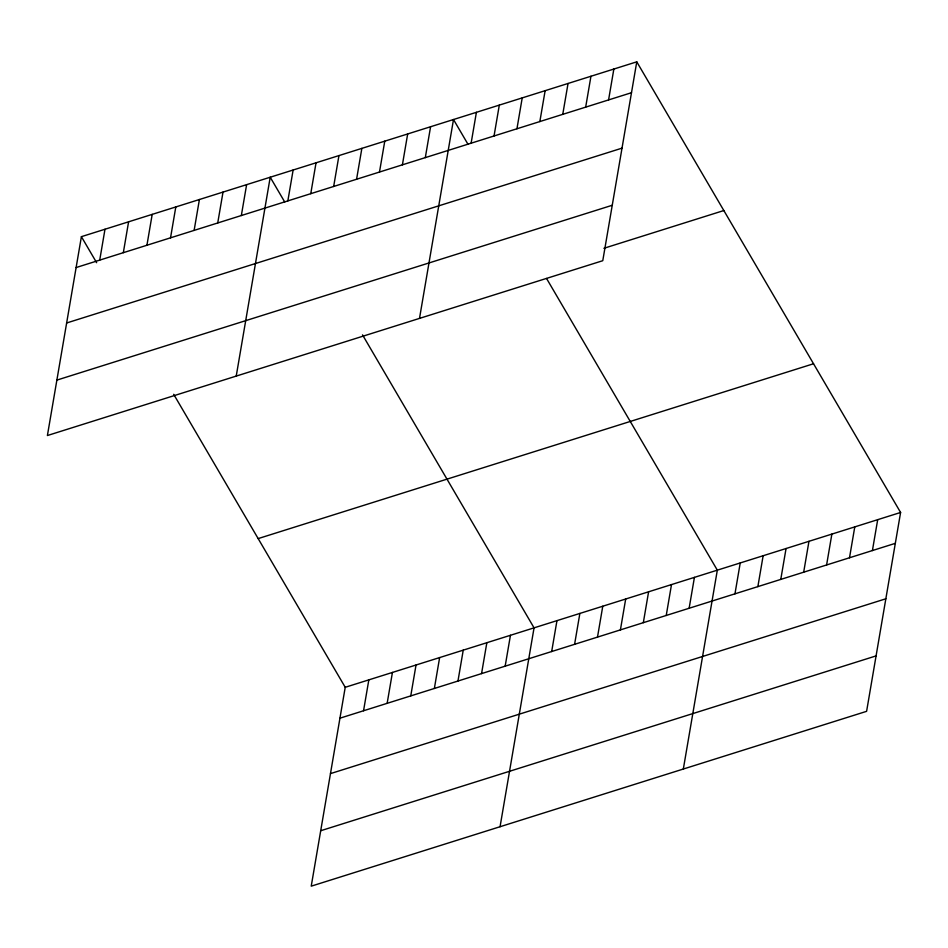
<?xml version="1.0" encoding="UTF-8"?>
<svg xmlns="http://www.w3.org/2000/svg" width="948" height="948" viewBox="0 0 948 948"><rect width="100%" height="100%" fill="white"/><g stroke="black" fill="none" stroke-linecap="round" stroke-linejoin="round"><path stroke-width="1.42" d="M81.398 236.668L47.4 435.535L602.774 260.7L636.772 61.833L81.398 236.668L96.625 262.691M99.718 260.119L104.991 229.238M123.323 252.689L128.596 221.808M146.928 245.259L152.201 214.378M170.533 237.829L175.807 206.948M194.127 230.4L199.412 199.518M217.732 222.97L223.017 192.089M241.337 215.54L246.622 184.659M236.23 376.083L270.216 177.217L284.732 202.007M287.848 200.893L293.133 170.012M310.754 193.688L316.039 162.795M333.672 186.472L338.946 155.591M356.578 179.255L361.863 148.374M379.484 172.05L384.769 141.157M402.402 164.833L407.676 133.952M425.308 157.629L430.582 126.736M173.685 394.309L345.226 687.3L311.228 886.167L866.602 711.332L900.6 512.465L636.772 61.833M419.502 318.398L453.5 119.531L468.004 144.309M363.546 710.751L368.831 679.87M471.12 143.195L476.406 112.314M387.151 703.321L392.436 672.44M494.038 135.991L499.312 105.098M410.757 695.891L416.03 665.01M516.944 128.774L522.218 97.893M434.362 688.461L439.635 657.58M539.85 121.569L545.136 90.676M457.967 681.031L463.24 650.15M562.756 114.353L568.042 83.471M481.56 673.601L486.845 642.72M585.674 107.136L590.948 76.255M505.166 666.171L510.451 635.29M608.58 99.931L613.854 69.038M500.058 826.727L534.056 627.86L362.515 334.869M551.677 651.537L556.962 620.644M574.595 644.32L579.868 613.439M597.501 637.103L602.774 606.222M620.407 629.899L625.692 599.006M643.325 622.682L648.598 591.801M666.231 615.477L671.504 584.584M689.137 608.26L694.422 577.379M683.33 769.029L717.328 570.163L546.534 278.451M734.961 593.839L740.234 562.946M757.867 586.622L763.14 555.741M780.773 579.418L786.058 548.525M803.679 572.201L808.964 541.32M826.597 564.984L831.87 534.103M849.503 557.779L854.776 526.887M872.409 550.563L877.694 519.682M76.113 267.549L631.486 92.714M66.633 322.984L622.018 148.149M56.88 380.101L612.254 205.266M603.9 248.293L723.834 210.539M258.164 538.594L813.538 363.759M345.226 687.3L900.6 512.465M339.941 718.193L895.315 543.346M330.473 773.615L885.847 598.781M320.708 830.732L876.082 655.898"/></g></svg>
